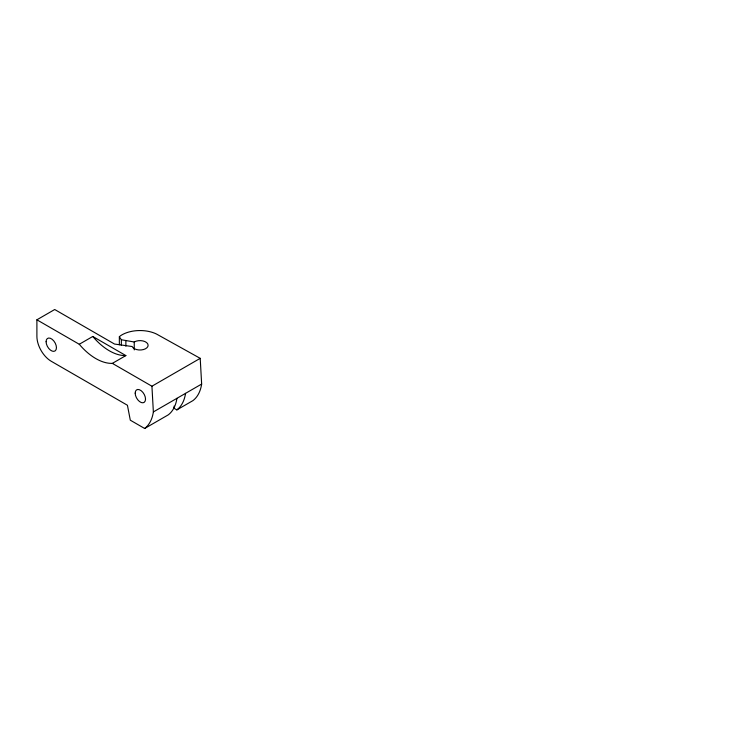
<?xml version="1.0" encoding="UTF-8"?>
<svg xmlns="http://www.w3.org/2000/svg" width="738" height="738" viewBox="0 0 738 738"><rect width="100%" height="100%" fill="white"/><g stroke="black" fill="none" stroke-linecap="round" stroke-linejoin="round"><path stroke-width="1.11" d="M174.131 406.057L173.983 408.243L176.852 409.904L192.95 400.605A53.247 30.747 60 0 0 201.649 384.055L200.21 358.345L156.456 334.01A25.572 14.76 0 0 0 120.423 335.808L119.353 336.777L119.353 344.784M176.936 398.326A53.247 30.747 60 0 1 168.236 414.876L144.666 428.483L130.303 420.19L127.425 405.254L51.273 361.288A20.323 11.734 60 0 1 36.9 336.399L36.9 319.803L54.713 309.517L114.519 344.046L132.139 346.528A8.127 4.696 0 0 0 143.43 349.563A8.127 4.696 0 0 0 146.65 342.616A8.127 4.696 0 0 0 134.242 341.989L121.355 339.757L119.353 336.777M79.27 344.268L92.776 336.463L125.866 355.578L112.361 363.373A49.898 28.81 60 0 1 79.27 344.268L36.9 319.803M112.361 363.373L151.927 386.214L200.21 358.345M144.666 428.483A53.247 30.747 60 0 0 153.366 411.933L201.649 384.055M151.927 386.214L153.366 411.933M134.242 341.989L134.242 349.913M125.875 340.458L125.875 346.177M121.355 339.757L121.355 345.476M185.552 393.354A53.247 30.747 60 0 1 176.852 409.904M125.866 355.578A49.898 28.81 60 0 1 92.776 336.463M46.097 341.703A7.315 4.225 60 0 0 53.856 351.362A7.315 4.225 60 0 0 53.856 341.011A7.315 4.225 60 0 0 46.097 341.703M135.183 393.142A7.315 4.225 60 0 0 142.941 402.791A7.315 4.225 60 0 0 142.941 392.45A7.315 4.225 60 0 0 135.183 393.142"/></g></svg>
